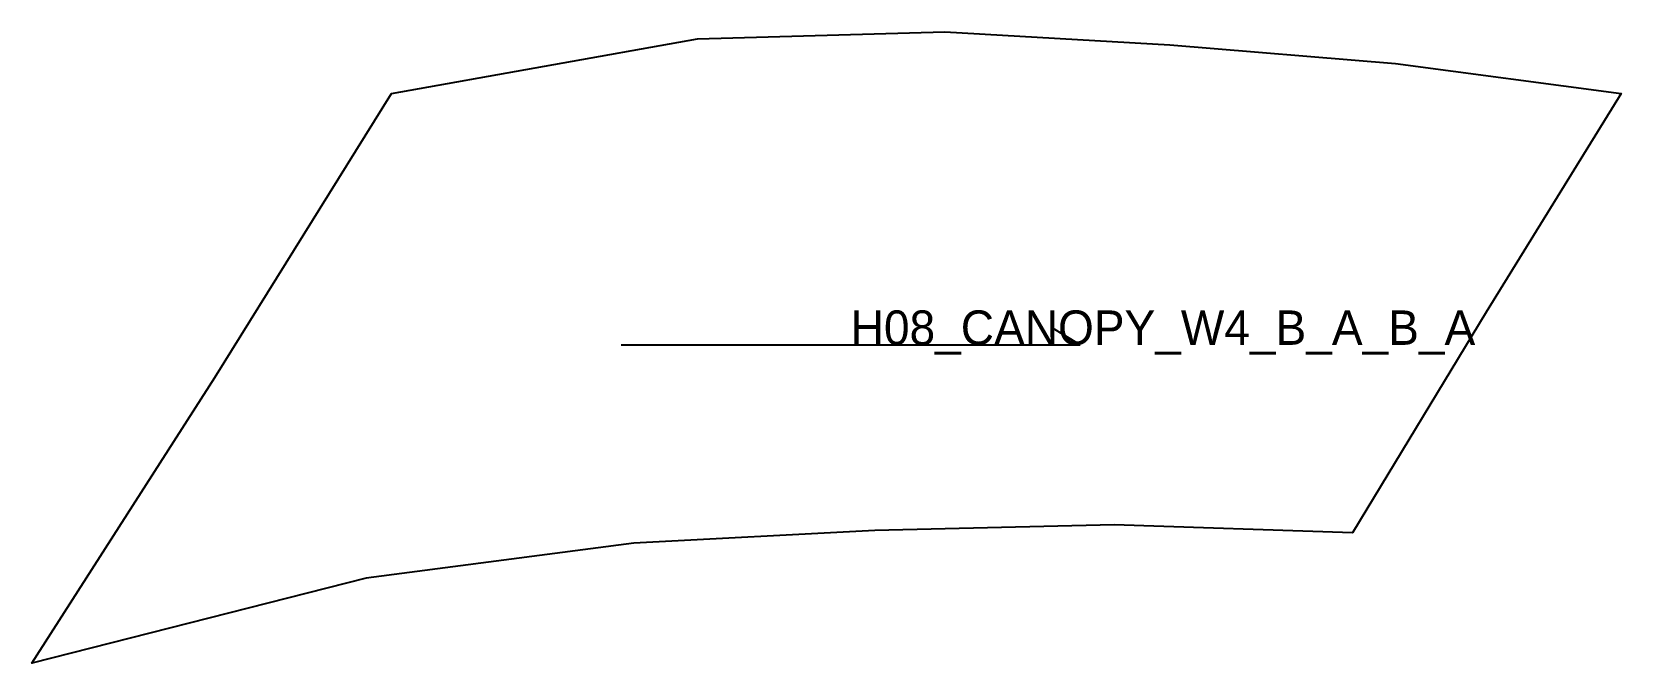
# Model space of a CAD drawing. Header units: millimetres. Extents: x -63 to 214, y -99 to 11.
import ezdxf

# ---------------------------------------------------------------- set-up
doc = ezdxf.new("R2010")
doc.units = ezdxf.units.MM
for name, color, linetype in [('CUT', 1, 'Continuous'), ('GRAIN', 3, 'Continuous'), ('LABEL', 7, 'Continuous'), ('SEW', 5, 'Continuous')]:
    doc.layers.add(name, color=color, linetype=linetype)

msp = doc.modelspace()

# ---------------------------------------------------------------- linework, layer by layer
at = {"layer": 'CUT'}
msp.add_lwpolyline([(0, 0), (53.34, 9.48), (96.39, 10.72), (135.62, 8.43), (174.91, 5.18), (214.26, 0), (190.72, -38.12), (167.46, -76.53), (125.93, -75.16), (84.21, -76.16), (42.24, -78.34), (-4.42, -84.42), (-62.67, -99.26), (-30.8, -49.51), (0, 0)], close=True, dxfattribs=at)
at = {"layer": 'GRAIN'}
for p, q in [((120.01, -43.81), (115.01, -40.81)), ((40.01, -43.81), (120.01, -43.81))]:
    msp.add_line(p, q, dxfattribs=at)
at = {"layer": 'SEW'}
msp.add_lwpolyline([(0, 0), (53.34, 9.48), (96.39, 10.72), (135.62, 8.43), (174.91, 5.18), (214.26, 0), (190.72, -38.12), (167.46, -76.53), (125.93, -75.16), (84.21, -76.16), (42.24, -78.34), (-4.42, -84.42), (-62.67, -99.26), (-30.8, -49.51)], close=True, dxfattribs=at)

# ---------------------------------------------------------------- texts
at = {"layer": 'LABEL'}
msp.add_text('H08_CANOPY_W4_B_A_B_A', height=6, dxfattribs=at).set_placement((80.01, -43.81))

doc.saveas('drawing.dxf')
